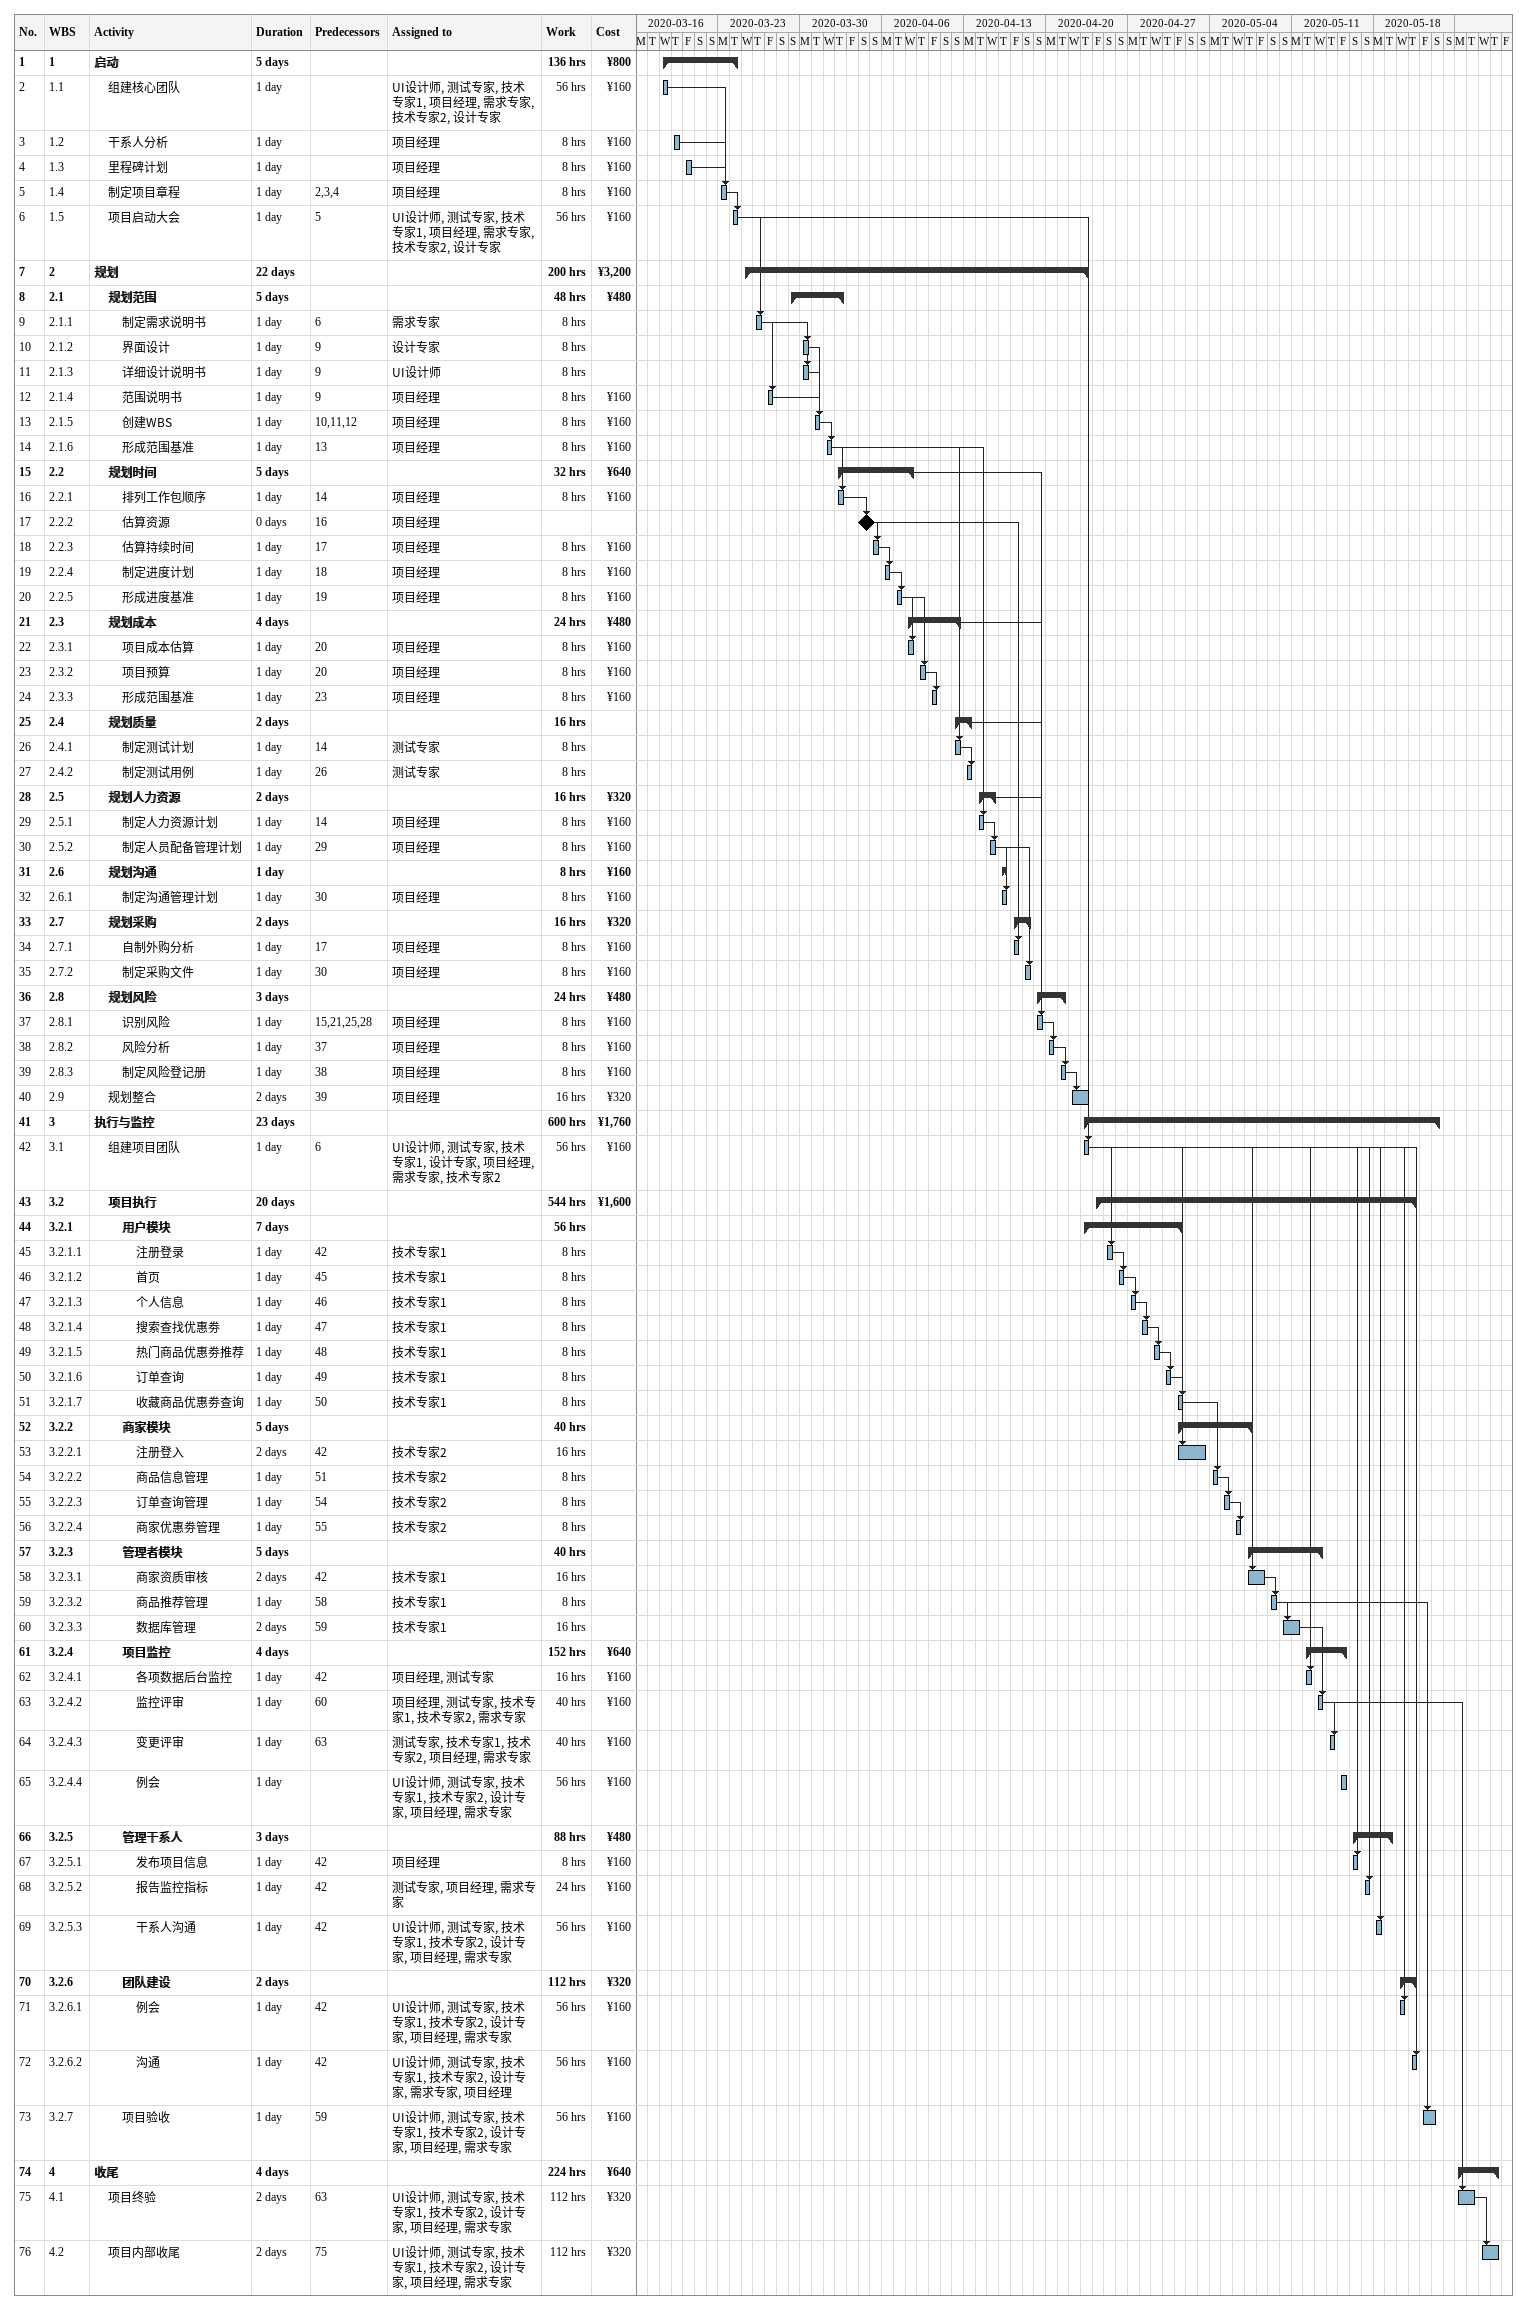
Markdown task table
| ID | WBS | Task | Duration | Start | Finish | Predecessors | Resources | Work (h) | Cost (¥) |
|---|---|---|---|---|---|---|---|---|---|
| 1 | 1 | **启动** | 5d | 2020-03-18 | 2020-03-24 |  |  | 136 | 800 |
| 2 | 1.1 | 组建核心团队 | 1d | 2020-03-18 | 2020-03-18 |  | UI设计师, 测试专家, 技术专家1, 项目经理, 需求专家, 技术专家2, 设计专家 | 56 | 160 |
| 3 | 1.2 | 干系人分析 | 1d | 2020-03-19 | 2020-03-19 |  | 项目经理 | 8 | 160 |
| 4 | 1.3 | 里程碑计划 | 1d | 2020-03-20 | 2020-03-20 |  | 项目经理 | 8 | 160 |
| 5 | 1.4 | 制定项目章程 | 1d | 2020-03-23 | 2020-03-23 | 2, 3, 4 | 项目经理 | 8 | 160 |
| 6 | 1.5 | 项目启动大会 | 1d | 2020-03-24 | 2020-03-24 | 5 | UI设计师, 测试专家, 技术专家1, 项目经理, 需求专家, 技术专家2, 设计专家 | 56 | 160 |
| 7 | 2 | **规划** | 22d | 2020-03-25 | 2020-04-23 |  |  | 200 | 3200 |
| 8 | 2.1 | **规划范围** | 5d | 2020-03-29 | 2020-04-02 |  |  | 48 | 480 |
| 9 | 2.1.1 | 制定需求说明书 | 1d | 2020-03-26 | 2020-03-26 | 6 | 需求专家 | 8 |  |
| 10 | 2.1.2 | 界面设计 | 1d | 2020-03-30 | 2020-03-30 | 9 | 设计专家 | 8 |  |
| 11 | 2.1.3 | 详细设计说明书 | 1d | 2020-03-30 | 2020-03-30 | 9 | UI设计师 | 8 |  |
| 12 | 2.1.4 | 范围说明书 | 1d | 2020-03-27 | 2020-03-27 | 9 | 项目经理 | 8 | 160 |
| 13 | 2.1.5 | 创建WBS | 1d | 2020-03-31 | 2020-03-31 | 10, 11, 12 | 项目经理 | 8 | 160 |
| 14 | 2.1.6 | 形成范围基准 | 1d | 2020-04-01 | 2020-04-01 | 13 | 项目经理 | 8 | 160 |
| 15 | 2.2 | **规划时间** | 5d | 2020-04-02 | 2020-04-08 |  |  | 32 | 640 |
| 16 | 2.2.1 | 排列工作包顺序 | 1d | 2020-04-02 | 2020-04-02 | 14 | 项目经理 | 8 | 160 |
| 17 | 2.2.2 | 估算资源 | 0d | 2020-04-04 | 2020-04-04 | 16 | 项目经理 |  |  |
| 18 | 2.2.3 | 估算持续时间 | 1d | 2020-04-05 | 2020-04-05 | 17 | 项目经理 | 8 | 160 |
| 19 | 2.2.4 | 制定进度计划 | 1d | 2020-04-06 | 2020-04-06 | 18 | 项目经理 | 8 | 160 |
| 20 | 2.2.5 | 形成进度基准 | 1d | 2020-04-07 | 2020-04-07 | 19 | 项目经理 | 8 | 160 |
| 21 | 2.3 | **规划成本** | 4d | 2020-04-08 | 2020-04-12 |  |  | 24 | 480 |
| 22 | 2.3.1 | 项目成本估算 | 1d | 2020-04-08 | 2020-04-08 | 20 | 项目经理 | 8 | 160 |
| 23 | 2.3.2 | 项目预算 | 1d | 2020-04-09 | 2020-04-09 | 20 | 项目经理 | 8 | 160 |
| 24 | 2.3.3 | 形成范围基准 | 1d | 2020-04-10 | 2020-04-10 | 23 | 项目经理 | 8 | 160 |
| 25 | 2.4 | **规划质量** | 2d | 2020-04-12 | 2020-04-13 |  |  | 16 |  |
| 26 | 2.4.1 | 制定测试计划 | 1d | 2020-04-12 | 2020-04-12 | 14 | 测试专家 | 8 |  |
| 27 | 2.4.2 | 制定测试用例 | 1d | 2020-04-13 | 2020-04-13 | 26 | 测试专家 | 8 |  |
| 28 | 2.5 | **规划人力资源** | 2d | 2020-04-14 | 2020-04-15 |  |  | 16 | 320 |
| 29 | 2.5.1 | 制定人力资源计划 | 1d | 2020-04-14 | 2020-04-14 | 14 | 项目经理 | 8 | 160 |
| 30 | 2.5.2 | 制定人员配备管理计划 | 1d | 2020-04-15 | 2020-04-15 | 29 | 项目经理 | 8 | 160 |
| 31 | 2.6 | **规划沟通** | 1d | 2020-04-16 | 2020-04-16 |  |  | 8 | 160 |
| 32 | 2.6.1 | 制定沟通管理计划 | 1d | 2020-04-16 | 2020-04-16 | 30 | 项目经理 | 8 | 160 |
| 33 | 2.7 | **规划采购** | 2d | 2020-04-17 | 2020-04-18 |  |  | 16 | 320 |
| 34 | 2.7.1 | 自制外购分析 | 1d | 2020-04-17 | 2020-04-17 | 17 | 项目经理 | 8 | 160 |
| 35 | 2.7.2 | 制定采购文件 | 1d | 2020-04-18 | 2020-04-18 | 30 | 项目经理 | 8 | 160 |
| 36 | 2.8 | **规划风险** | 3d | 2020-04-19 | 2020-04-21 |  |  | 24 | 480 |
| 37 | 2.8.1 | 识别风险 | 1d | 2020-04-19 | 2020-04-19 | 15, 21, 25, 28 | 项目经理 | 8 | 160 |
| 38 | 2.8.2 | 风险分析 | 1d | 2020-04-20 | 2020-04-20 | 37 | 项目经理 | 8 | 160 |
| 39 | 2.8.3 | 制定风险登记册 | 1d | 2020-04-21 | 2020-04-21 | 38 | 项目经理 | 8 | 160 |
| 40 | 2.9 | 规划整合 | 2d | 2020-04-22 | 2020-04-23 | 39 | 项目经理 | 16 | 320 |
| 41 | 3 | **执行与监控** | 23d | 2020-04-23 | 2020-05-23 |  |  | 600 | 1760 |
| 42 | 3.1 | 组建项目团队 | 1d | 2020-04-23 | 2020-04-23 | 6 | UI设计师, 测试专家, 技术专家1, 设计专家, 项目经理, 需求专家, 技术专家2 | 56 | 160 |
| 43 | 3.2 | **项目执行** | 20d | 2020-04-24 | 2020-05-21 |  |  | 544 | 1600 |
| 44 | 3.2.1 | **用户模块** | 7d | 2020-04-23 | 2020-05-01 |  |  | 56 |  |
| 45 | 3.2.1.1 | 注册登录 | 1d | 2020-04-25 | 2020-04-25 | 42 | 技术专家1 | 8 |  |
| 46 | 3.2.1.2 | 首页 | 1d | 2020-04-26 | 2020-04-26 | 45 | 技术专家1 | 8 |  |
| 47 | 3.2.1.3 | 个人信息 | 1d | 2020-04-27 | 2020-04-27 | 46 | 技术专家1 | 8 |  |
| 48 | 3.2.1.4 | 搜索查找优惠劵 | 1d | 2020-04-28 | 2020-04-28 | 47 | 技术专家1 | 8 |  |
| 49 | 3.2.1.5 | 热门商品优惠劵推荐 | 1d | 2020-04-29 | 2020-04-29 | 48 | 技术专家1 | 8 |  |
| 50 | 3.2.1.6 | 订单查询 | 1d | 2020-04-30 | 2020-04-30 | 49 | 技术专家1 | 8 |  |
| 51 | 3.2.1.7 | 收藏商品优惠劵查询 | 1d | 2020-05-01 | 2020-05-01 | 50 | 技术专家1 | 8 |  |
| 52 | 3.2.2 | **商家模块** | 5d | 2020-05-01 | 2020-05-07 |  |  | 40 |  |
| 53 | 3.2.2.1 | 注册登入 | 2d | 2020-05-01 | 2020-05-03 | 42 | 技术专家2 | 16 |  |
| 54 | 3.2.2.2 | 商品信息管理 | 1d | 2020-05-04 | 2020-05-04 | 51 | 技术专家2 | 8 |  |
| 55 | 3.2.2.3 | 订单查询管理 | 1d | 2020-05-05 | 2020-05-05 | 54 | 技术专家2 | 8 |  |
| 56 | 3.2.2.4 | 商家优惠劵管理 | 1d | 2020-05-06 | 2020-05-06 | 55 | 技术专家2 | 8 |  |
| 57 | 3.2.3 | **管理者模块** | 5d | 2020-05-07 | 2020-05-13 |  |  | 40 |  |
| 58 | 3.2.3.1 | 商家资质审核 | 2d | 2020-05-07 | 2020-05-08 | 42 | 技术专家1 | 16 |  |
| 59 | 3.2.3.2 | 商品推荐管理 | 1d | 2020-05-09 | 2020-05-09 | 58 | 技术专家1 | 8 |  |
| 60 | 3.2.3.3 | 数据库管理 | 2d | 2020-05-10 | 2020-05-11 | 59 | 技术专家1 | 16 |  |
| 61 | 3.2.4 | **项目监控** | 4d | 2020-05-12 | 2020-05-15 |  |  | 152 | 640 |
| 62 | 3.2.4.1 | 各项数据后台监控 | 1d | 2020-05-12 | 2020-05-12 | 42 | 项目经理, 测试专家 | 16 | 160 |
| 63 | 3.2.4.2 | 监控评审 | 1d | 2020-05-13 | 2020-05-13 | 60 | 项目经理, 测试专家, 技术专家1, 技术专家2, 需求专家 | 40 | 160 |
| 64 | 3.2.4.3 | 变更评审 | 1d | 2020-05-14 | 2020-05-14 | 63 | 测试专家, 技术专家1, 技术专家2, 项目经理, 需求专家 | 40 | 160 |
| 65 | 3.2.4.4 | 例会 | 1d | 2020-05-15 | 2020-05-15 |  | UI设计师, 测试专家, 技术专家1, 技术专家2, 设计专家, 项目经理, 需求专家 | 56 | 160 |
| 66 | 3.2.5 | **管理干系人** | 3d | 2020-05-16 | 2020-05-19 |  |  | 88 | 480 |
| 67 | 3.2.5.1 | 发布项目信息 | 1d | 2020-05-16 | 2020-05-16 | 42 | 项目经理 | 8 | 160 |
| 68 | 3.2.5.2 | 报告监控指标 | 1d | 2020-05-17 | 2020-05-17 | 42 | 测试专家, 项目经理, 需求专家 | 24 | 160 |
| 69 | 3.2.5.3 | 干系人沟通 | 1d | 2020-05-18 | 2020-05-18 | 42 | UI设计师, 测试专家, 技术专家1, 技术专家2, 设计专家, 项目经理, 需求专家 | 56 | 160 |
| 70 | 3.2.6 | **团队建设** | 2d | 2020-05-20 | 2020-05-21 |  |  | 112 | 320 |
| 71 | 3.2.6.1 | 例会 | 1d | 2020-05-20 | 2020-05-20 | 42 | UI设计师, 测试专家, 技术专家1, 技术专家2, 设计专家, 项目经理, 需求专家 | 56 | 160 |
| 72 | 3.2.6.2 | 沟通 | 1d | 2020-05-21 | 2020-05-21 | 42 | UI设计师, 测试专家, 技术专家1, 技术专家2, 设计专家, 需求专家, 项目经理 | 56 | 160 |
| 73 | 3.2.7 | 项目验收 | 1d | 2020-05-22 | 2020-05-23 | 59 | UI设计师, 测试专家, 技术专家1, 技术专家2, 设计专家, 项目经理, 需求专家 | 56 | 160 |
| 74 | 4 | **收尾** | 4d | 2020-05-25 | 2020-05-28 |  |  | 224 | 640 |
| 75 | 4.1 | 项目终验 | 2d | 2020-05-25 | 2020-05-26 | 63 | UI设计师, 测试专家, 技术专家1, 技术专家2, 设计专家, 项目经理, 需求专家 | 112 | 320 |
| 76 | 4.2 | 项目内部收尾 | 2d | 2020-05-27 | 2020-05-28 | 75 | UI设计师, 测试专家, 技术专家1, 技术专家2, 设计专家, 项目经理, 需求专家 | 112 | 320 |
